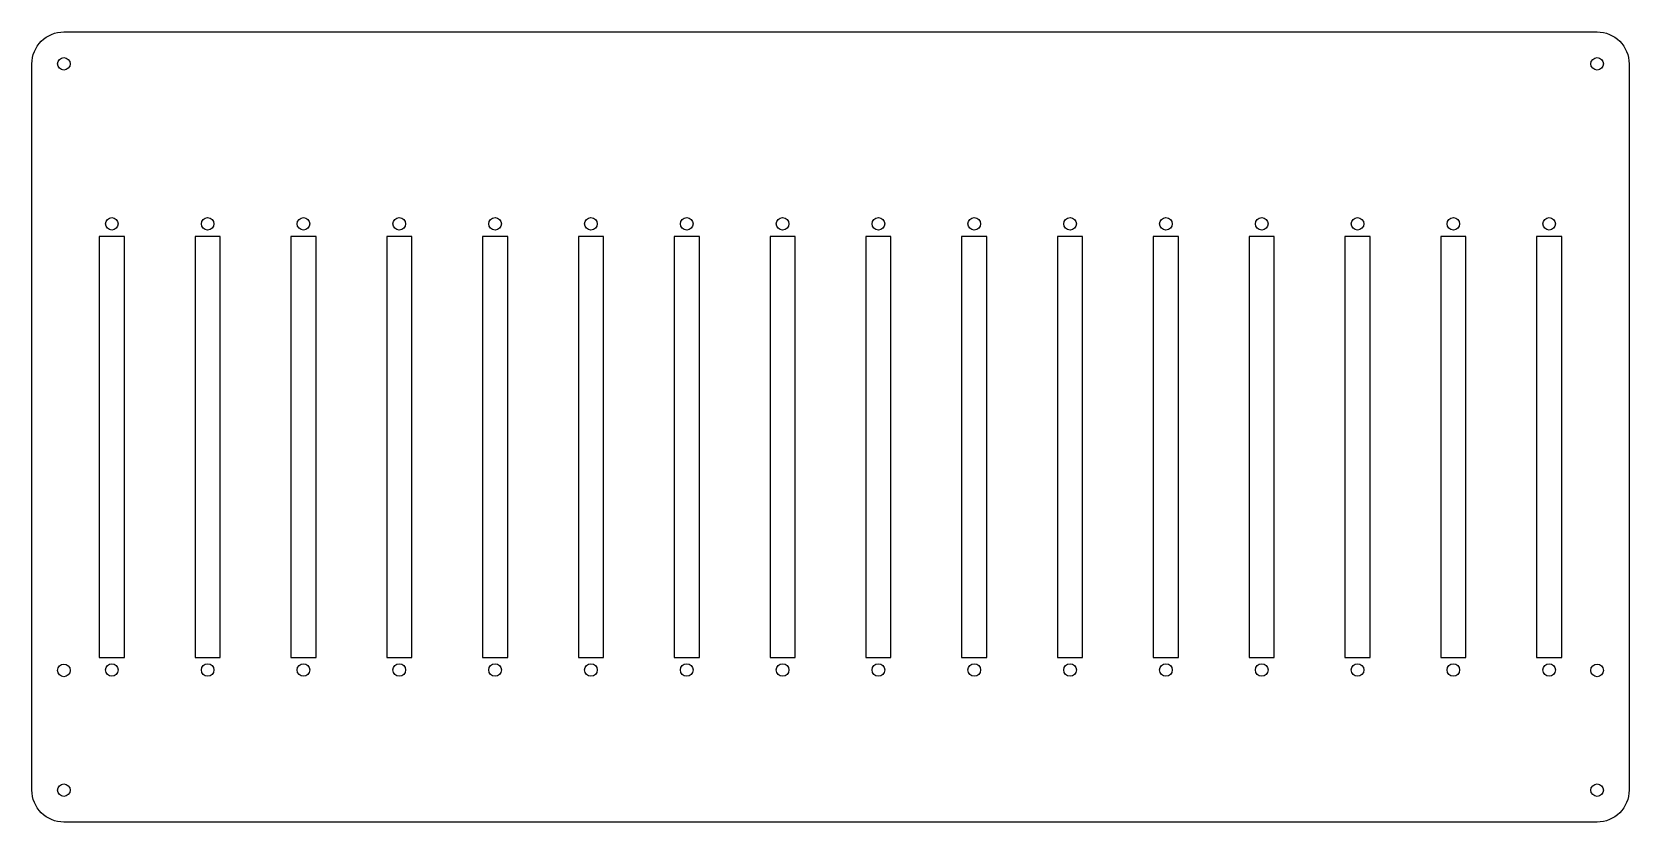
# Model space of a CAD drawing. Header units: millimetres. Extents: x -251 to 3, y -3 to 123.
import ezdxf

# ---------------------------------------------------------------- set-up
doc = ezdxf.new("R2010")
doc.units = ezdxf.units.MM
doc.layers.get('0').update_dxf_attribs({"linetype": 'CONTINUOUS'})

msp = doc.modelspace()

# ---------------------------------------------------------------- linework, layer by layer
msp.add_lwpolyline([(-246.38, -2.54, -0.414214), (-251.46, 2.54), (-251.46, 118.11, -0.414214), (-246.38, 123.19), (-2.54, 123.19, -0.414214), (2.54, 118.11), (2.54, 2.54, -0.414214), (-2.54, -2.54)], format="xyb", close=True)
for points in [[(-236.76, 23.66), (-236.76, 90.66), (-240.76, 90.66), (-240.76, 23.66)], [(-221.52, 23.66), (-221.52, 90.66), (-225.52, 90.66), (-225.52, 23.66)], [(-206.28, 23.66), (-206.28, 90.66), (-210.28, 90.66), (-210.28, 23.66)], [(-191.04, 23.66), (-191.04, 90.66), (-195.04, 90.66), (-195.04, 23.66)], [(-175.8, 23.66), (-175.8, 90.66), (-179.8, 90.66), (-179.8, 23.66)], [(-160.56, 23.66), (-160.56, 90.66), (-164.56, 90.66), (-164.56, 23.66)], [(-145.32, 23.66), (-145.32, 90.66), (-149.32, 90.66), (-149.32, 23.66)], [(-130.08, 23.66), (-130.08, 90.66), (-134.08, 90.66), (-134.08, 23.66)], [(-114.84, 23.66), (-114.84, 90.66), (-118.84, 90.66), (-118.84, 23.66)], [(-99.6, 23.66), (-99.6, 90.66), (-103.6, 90.66), (-103.6, 23.66)], [(-84.36, 23.66), (-84.36, 90.66), (-88.36, 90.66), (-88.36, 23.66)], [(-69.12, 23.66), (-69.12, 90.66), (-73.12, 90.66), (-73.12, 23.66)], [(-53.88, 23.66), (-53.88, 90.66), (-57.88, 90.66), (-57.88, 23.66)], [(-38.64, 23.66), (-38.64, 90.66), (-42.64, 90.66), (-42.64, 23.66)], [(-23.4, 23.66), (-23.4, 90.66), (-27.4, 90.66), (-27.4, 23.66)], [(-12.16, 23.66), (-8.16, 23.66), (-8.16, 90.66), (-12.16, 90.66)]]:
    msp.add_lwpolyline(points, close=True)
for centre in [(-246.38, 118.11), (-2.54, 118.11), (-238.76, 92.66), (-223.52, 92.66), (-208.28, 92.66), (-193.04, 92.66), (-177.8, 92.66), (-162.56, 92.66), (-147.32, 92.66), (-132.08, 92.66), (-116.84, 92.66), (-101.6, 92.66), (-86.36, 92.66), (-71.12, 92.66), (-55.88, 92.66), (-40.64, 92.66), (-25.4, 92.66), (-10.16, 92.66), (-246.38, 21.59), (-238.76, 21.66), (-223.52, 21.66), (-208.28, 21.66), (-193.04, 21.66), (-177.8, 21.66), (-162.56, 21.66), (-147.32, 21.66), (-132.08, 21.66), (-116.84, 21.66), (-101.6, 21.66), (-86.36, 21.66), (-71.12, 21.66), (-55.88, 21.66), (-40.64, 21.66), (-25.4, 21.66), (-10.16, 21.66), (-2.54, 21.59), (-246.38, 2.54), (-2.54, 2.54)]:
    msp.add_circle(centre, 1)

doc.saveas('drawing.dxf')
